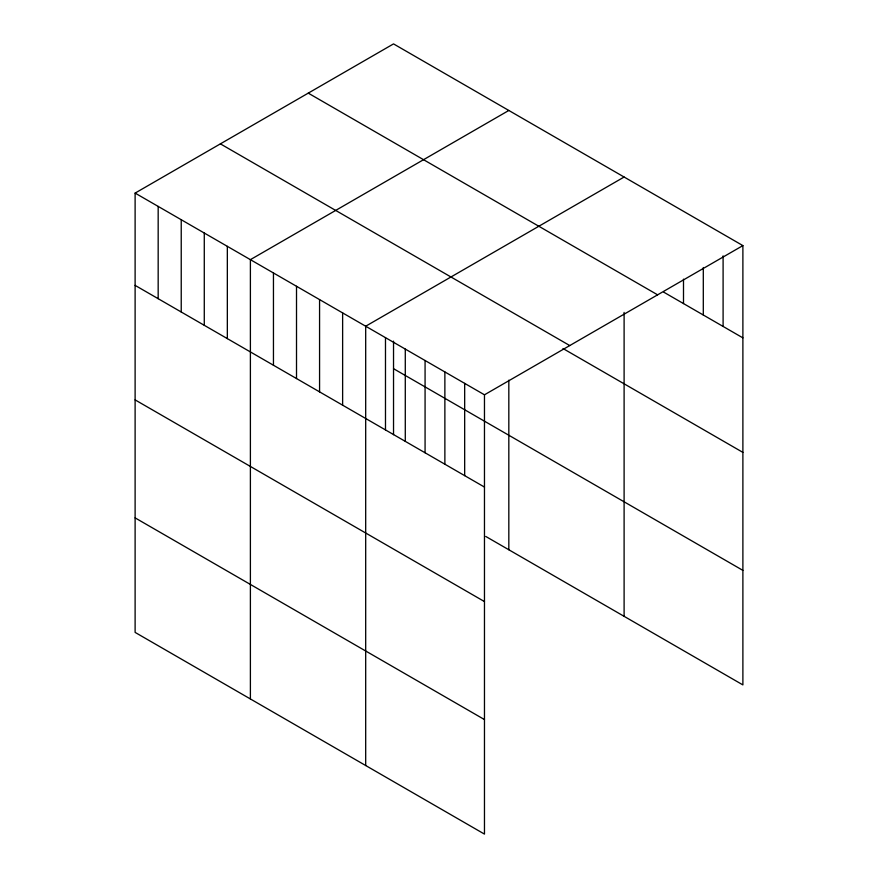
<?xml version="1.0" encoding="UTF-8"?>
<svg xmlns="http://www.w3.org/2000/svg" width="878" height="878" viewBox="0 0 878 878"><rect width="100%" height="100%" fill="white"/><g stroke="black" fill="none" stroke-linecap="round" stroke-linejoin="round"><path stroke-width="1.32" d="M135.113 193.094L484.469 394.804L484.469 834.1L135.113 632.401L135.113 193.094L393.531 43.9L742.887 245.599L742.887 684.906L485.764 536.447M508.823 110.463L250.395 259.658L250.395 698.965M624.104 177.027L365.687 326.221L365.687 765.517M484.469 394.804L742.887 245.599M663.702 292.144L742.887 337.865M308.255 93.134L657.611 294.832M220.389 143.86L569.745 345.559M563.007 348.533L742.887 452.389M393.531 368.683L742.887 570.382M135.113 285.372L484.469 487.07M135.113 399.885L484.469 601.584M135.113 517.877L484.469 719.576M723.099 255.882L723.099 326.44M703.3 267.516L703.3 315.004M683.501 279.16L683.501 303.579M624.104 312.403L624.104 616.323M508.823 380.174L508.823 549.76M464.671 383.368L464.671 475.635M444.872 371.943L444.872 464.21M425.073 360.507L425.073 452.774M405.285 349.082L405.285 441.349M393.531 341.147L393.531 434.698M385.486 337.646L385.486 429.924M342.629 312.908L342.629 405.175M319.57 299.596L319.57 391.862M296.512 286.283L296.512 378.55M273.453 272.97L273.453 365.237M227.336 246.345L227.336 338.612M204.278 233.032L204.278 325.299M181.23 219.719L181.23 311.986M158.172 206.407L158.172 298.674"/></g></svg>
